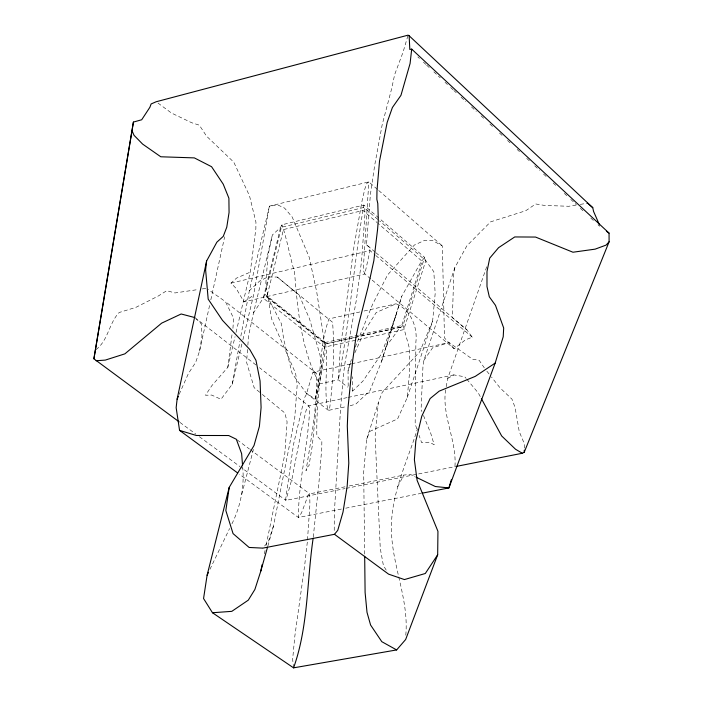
<?xml version="1.0" encoding="UTF-8"?>
<svg xmlns="http://www.w3.org/2000/svg" width="703" height="703" viewBox="0 0 703 703"><rect width="100%" height="100%" fill="white"/><g stroke="black" fill="none" stroke-linecap="round" stroke-linejoin="round"><path stroke-width="0.53" stroke-dasharray="3.52 2.64" d="M524.315 448.066L524.412 443.874L519.262 431.651L515.062 407.432L511.951 399.146L500.158 387.986L491.511 377.063M445.588 389.822C441.704 416.484 457.258 441.089 454.859 467.618M405.78 635.222C409.172 598.077 390.666 563.041 391.43 525.914C391.835 491.792 407.67 460.693 417.485 428.698M247.535 349.47L246.568 362.273L254.178 387.713L260.822 393.179M247.86 345.199L248.59 335.595L253.502 312.94L272.395 234.907L280.576 227.482L282.008 224.758L363.829 205.056L378.618 217.789M375.024 251.982L366.483 244.82L370.393 194.432L374.752 164.915L382.168 124.765L391.685 88.56L394.664 74.571L402.986 52.373L408.083 35.15M307.501 539.983L309.918 504.209L309.707 493.858L250.303 449.656M231.946 523.805C240.637 506.283 244.653 486.037 242.632 466.52M364.655 554.078L363.688 471.775L366.755 439.067L369.813 431.387L397.59 418.909L407.283 397.494L409.673 371.184L409.216 347.59L403.091 325.234L424.638 257.403L379.444 218.492M407.283 397.494L432.626 321.086L435.175 293.555L433.821 271.718L425.79 260.69L379.567 220.935M432.626 321.086L419.779 351.737L382.23 392.336L378.337 402.626L375.103 436.273L380.27 548.445L383.399 565.476L387.045 571.557M313.274 537.11L319.1 480.747L321.763 448.338L321.851 441.317L316.833 435.711C316.288 404.462 320.471 373.346 325.137 342.51L264.943 294.293L282.008 224.758C287.29 240.127 289.741 256.437 294.531 272.043C297.65 310.155 301.069 349.611 319.522 383.856L315.181 399.093L306.341 393.214L292.22 373.68L283.819 339.795L281.305 323.485L267.948 297.58L266.797 297.079L264.943 294.293L263.265 298.142L253.502 312.94M307.316 542.092L304.627 565.836L294.873 635.864L292.641 659.3L293.573 667.85M236.041 332.422L250.25 272.123L255.857 228.835L255.945 222.148L249.495 195.777L233.783 162.173L206.55 136.162L199.344 125.169L191.717 122.744L171.462 113.034L157.903 102.998M241.876 343.969L232.201 384.277L220.997 399.278L211.665 395.06L205.487 395.262L211.796 385.736L227.807 367.335L232.262 332.598M576.1 205.074L568.789 206.269L544.632 205.443L535.712 203.967L525.747 210.742L490.589 221.849L466.862 245.848L454.841 267.632L423.865 360.402L422.978 366.035L421.071 409.568L421.879 411.545M179.168 394.339L188.483 373.381L195.698 362.309L199.564 351.087L201.963 336.175L201.515 324.057L196.251 318.986M232.939 328.345L233.589 318.178L225.47 301.675L208.237 289.522M454.841 267.632L453.751 273.994L452.407 317.651L466.924 329.883L472.275 337.176L465.386 339.865L454.217 348.758L371.536 279.574M242.895 339.725L253.581 295.172L269.434 206.137L368.82 181.875L377.906 189.792M232.201 384.277L239.916 341.342M240.865 336.043L249.363 290.691L269.434 206.137L277.931 205.048L284.574 208.106L292.211 217.051L309.171 257.131L316.745 292.079L324.083 340.19L325.164 352.537L319.522 383.856L338.336 379.805L347.572 387.116M315.181 399.093L321.64 364.98L319.97 354.848L309.513 318.828L299.179 295.234L277.254 277.044L267.72 276.991L259.583 281.103L249.363 290.691M446.168 386.729L447.706 378.469L486.845 266.375M267.869 546.011L273.449 526.169L294.671 418.9L297.193 384.901L295.629 373.363L271.534 318.758L265.804 283.608L267.957 255.655L272.395 234.907M264.354 553.859L265.242 549.553M266.121 545.256L284.706 454.911L287.088 421.879L284.891 413.012L261.648 393.865M199.564 351.087L209.881 304.1M210.821 299.829L224.644 236.832M227.807 367.335L235.039 336.658M241.735 494.446L253.423 449.384M348.187 386.184L348.047 370.789L351.421 359.435M350.112 405.816L355.894 404.014L369.936 390.701L381.58 361.421L401.756 296.262L420.789 262.368L424.638 257.403L425.79 260.69L403.83 329.593L324.531 347.115L263.265 298.142L280.576 227.482L363.89 207.447L378.741 220.224M350.525 363.996L313.011 372.159L306.13 394.919L304.566 397.661L293.511 444.454L285.585 499.833L285.901 500.369L344.997 488.585M381.58 361.421L401.756 296.262M348.047 370.789L350.577 362.686M366.755 439.067L378.337 402.626M273.449 526.169L268.335 541.6L262.799 548.129M396.193 314.68L381.29 354.25L362.924 381.061L352.616 391.096L350.929 389.77M355.226 347.097L372.476 304.61L387.564 274.935L414.322 245.083L424.682 240.338L432.837 240.698L442.345 245.901L444.498 337.888L454.217 348.758M354.857 352.801L364.541 331.095L376.193 312.519L396.061 303.81C410.605 309.548 417.758 327.203 415.877 342.045L415.165 424.067L416.958 429.234M209.925 569.351L229.626 528.471M397.573 486.854L403.83 475.079L410.306 474.384L415.113 476.722M354.215 337.572L325.366 343.96L325.137 342.51L403.091 325.234L401.228 327.159L400.262 327.194L385.973 346.755M423.865 360.402L432.582 347.836L449.129 342.528L472.548 359.224L479.165 360.279L484.288 367.818M95.995 349.646C108.359 340.287 108.86 323.204 119.176 312.501L135.811 307.396L158.201 296.06L166.734 290.691L174.985 292.949L198.105 289.548M370.701 278.88L364.848 273.985L243.994 301.851L236.234 288.555L231.006 283.089L236.516 278.124L250.25 272.123M243.994 301.851L253.581 295.172M447.706 378.469L453.848 374.901L464.753 376.773L466.107 378.39M231.006 283.089L369.989 250.584L374.98 254.802M306.341 393.214L327.844 409.946L329.426 410.174C333.143 381.035 334.76 351.649 332.589 322.308L277.254 277.044M359.831 311.965L328.934 318.925C323.863 333.011 321.948 348.064 320.524 362.915L312.352 445.315L309.021 465.614L307.325 467.056L306.016 470.764C311.051 438.523 317.703 405.886 316.183 373.144L225.47 301.675M364.092 311.007L396.061 303.81M400.262 327.194L325.366 343.96L266.797 297.079L283.45 229.573L362.976 210.478L377.142 222.64M355.287 337.335L401.228 327.159L422.125 261.27L377.977 223.361M351.597 363.759L449.129 342.528M347.115 397.608L308.696 405.78L306.086 410.429L301.482 429.964L292.079 478.383L285.901 500.369L240.874 467.249M348.187 397.38L453.848 374.901M328.986 410.28L346.939 406.483M345.006 486.81L309.707 493.858L308.336 494.727L301.543 512.856L298.397 517.478L239.415 474.253M349.286 485.958L403.83 475.079M346.078 488.374L455.685 466.537M341.412 509.034L298.397 517.478C298.476 480.58 308.362 444.604 309.698 407.793L308.696 405.78L259.495 367.678M345.709 508.19L420.974 493.409M580.274 204.388L587.585 203.185M202.306 288.924L206.515 288.309M313.011 372.159L316.183 373.144M179.959 422.433L195.847 434.129M199.38 436.721L239.987 466.599M237.192 439.902L249.424 449.006M194.749 317.545L256.041 365.006M267.948 297.58L325.586 343.732C328.609 365.736 323.354 388.161 327.844 409.946M366.483 244.82L369.18 247.025L369.989 250.584L364.848 273.985L363.24 269.82L368.82 181.875L366.887 183.351L364.962 188.553L362.194 200.135L353.961 246.604L340.27 349.206L338.336 379.805C349.76 322 353.952 263.107 363.829 205.056L365.077 212.693L361.527 261.34L356.456 299.478L345.024 362.59L343.451 374.901L340.498 409.216L334.276 514.262L334.233 532.153M375.859 252.685L466.924 329.883M375.806 255.514L472.275 337.176M378.732 190.513L442.345 245.901M417.828 56.925L419.427 58.419M423.434 62.145L425.833 64.386M426.633 65.133L429.832 68.112M433.839 71.847L440.245 77.813M445.052 82.286L447.451 84.527M450.649 87.506L453.057 89.747M453.857 90.494L456.256 92.726M461.063 97.207L465.869 101.68M471.467 106.9L476.274 111.373M481.08 115.846L484.279 118.833M489.886 124.053L493.093 127.041M499.49 133.008L502.698 135.987M507.504 140.459L511.503 144.194M517.109 149.414L519.508 151.646M526.714 158.36L529.921 161.347M534.719 165.82L539.526 170.293M543.533 174.028L546.732 177.007M553.138 182.973L557.145 186.708M564.351 193.422L566.75 195.654M570.757 199.388L576.355 204.608M580.362 208.334L583.56 211.322M590.766 218.027L593.973 221.014M597.981 224.74L599.58 226.234M466.783 379.198L478.277 392.951L480.878 397.731M486.854 371.184L490.843 376.219M423.487 415.491L430.719 433.259L434.182 444.735L429.445 442.196L421.615 442.67L419.111 435.429M352.616 391.096L352.379 376.711"/><path stroke-width="1.05" d="M133.412 122.067L132.006 130.696L134.027 135.31L142.621 144.097L160.785 156.778L194.336 157.894L211.577 166.708L223.229 184.16L228.897 198.193L229.064 212.473L226.761 227.218L223.255 236.366L216.867 242.175L206.594 261.041L205.619 269.899L208.185 299.153L222.508 320.375L249.741 349.453L255.971 360.34L260.066 380.973L261.094 407.485L259.407 426.326L254.029 445.509L229.213 487.372L207.104 575.23L203.562 598.534L212.473 612.744L293.573 667.85L396.641 649.932L405.657 639.502L437.67 554.799L437.943 531.31L417.107 480.36L414.383 459.657L415.825 440.957L421.756 416.238L430.131 398.548L439.19 391.14L475.263 376.377L495.167 363.091L503.216 336.772L503.682 327.976L495.474 305.339L489.314 296.815L486.986 286.525L486.994 271.516L489.719 258.15L498.576 247.684L514.737 236.946L535.554 237.06L572.954 252.228L595.142 249.143L606.091 245.101L609.097 241.797L609.053 233.106L411.694 49.105L409.823 49.474L409.137 35.774L408.083 35.15L156.207 101.742L151.119 103.956L149.897 107.26L141.698 119.765L133.412 122.067L93.903 358.811L179.072 421.791M456.757 466.317L522.311 453.259L524.227 452.257L524.271 450.157M411.694 49.105L410.086 63.507L400.947 95.353L392.397 107.524L387.168 122.41L379.532 161.013L376.966 190.794L376.852 199.309L377.792 203.457L378.311 220.153L377.599 229.178L373.847 260.672L368.1 287.105L358.442 325.199L355.797 338.24L352.651 360.788L348.038 407.608L347.3 426.062L348.793 463.101L347.159 486.327L343.011 512.083L337.756 530.334L334.479 534.306L262.799 548.129L249.134 547.461L233.062 533.612L225.83 510.536L229.213 487.372M313.16 538.19C306.763 581.258 308.415 626.399 293.573 667.85M206.594 261.041L177.112 399.181L176.154 407.678L179.555 430.377L237.658 472.961M93.903 358.811L132.006 130.696M212.473 612.744L231.805 611.346L248.282 600.16L254.881 589.474L260.813 571.064L262.14 564.614M260.813 571.064L267.571 547.048M451.3 479.806L448.927 487.926L422.046 493.198M495.167 363.091L448.927 487.926L435.315 486.52L416.079 477.188M524.227 452.257L609.097 241.797M177.112 399.181L178.351 396.281M207.104 575.23L208.51 572.295M437.67 554.799L425.306 573.499L404.427 579.571L388.61 574.158L334.479 534.306M96.083 360.744L105.274 360.103L124.87 353.855L161.672 323.134L181.172 313.986L194.749 317.545M179.555 430.377L196.313 435.482L228.686 435.526L236.322 439.252L241.63 453.646L242.553 465.448M396.641 649.932L381.799 641.681L370.586 625.02L367.01 612.348L365.103 592.48L364.681 556.266M522.311 453.259L515.51 449.226L501.67 435.965L481.397 398.689M606.452 231.269L609.053 233.106M587.585 203.185L592.787 207.719L593.552 211.392L599.527 225.03M409.137 35.774L592.787 207.719"/></g></svg>
